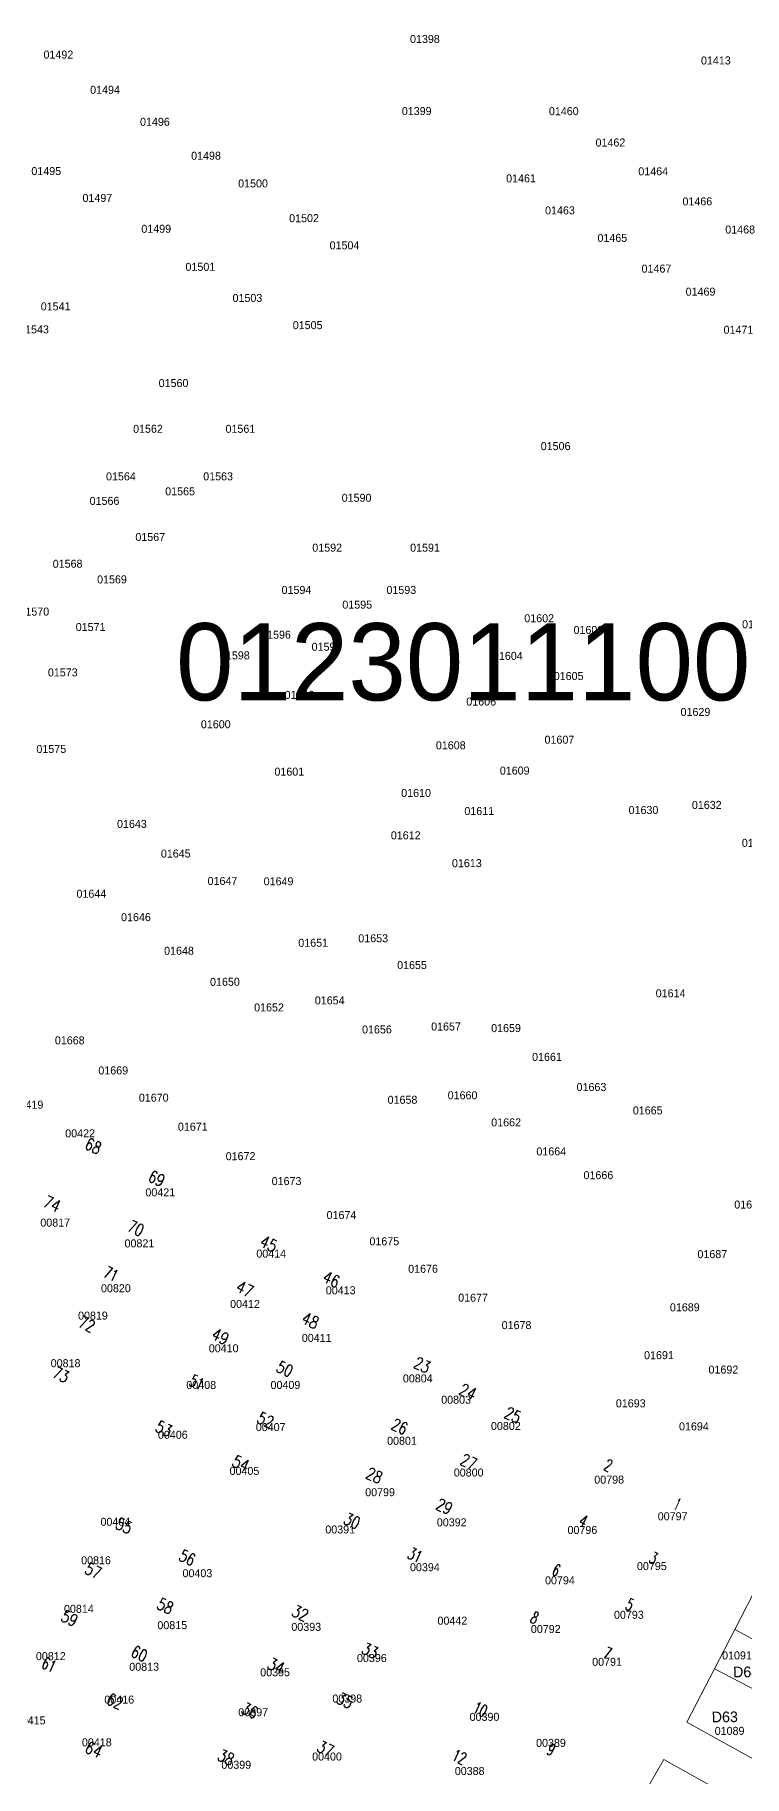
# Model space of a CAD drawing. Header units: metres. Extents: x 245225 to 248406, y 1633796 to 1637634.
# Drawn here: x 247770.7 to 247903.7, y 1634840.9 to 1635167.3 of the extents above; entities that cross this region are included whole.
import ezdxf
from ezdxf.enums import TextEntityAlignment as Align

# ---------------------------------------------------------------- set-up
doc = ezdxf.new("R2010")
doc.units = ezdxf.units.M
doc.header["$MEASUREMENT"] = 0
for name, color, linetype in [('historique_numero_parcelle', 7, 'Continuous'), ('limites_sections', 7, 'Continuous'), ('numero_lot', 7, 'Continuous')]:
    doc.layers.add(name, color=color, linetype=linetype)
doc.layers.add('LIMITES_PARCELLES', color=7, linetype='Continuous', lineweight=0, true_color=0xffffff)
doc.styles.add('Style-FANCY', font='FANCY.shx')
doc.styles.add('Style-STANDARD', font='STANDARD.shx')
doc.styles.add('Style-WORKING', font='WORKING.shx')

msp = doc.modelspace()

# ---------------------------------------------------------------- linework, layer by layer
at = {"layer": 'limites_parcelles'}
for points in [[(247919.505, 1634870.759), (247914.628, 1634861.538), (247901.873, 1634868.387), (247906.599, 1634877.541)], [(247914.628, 1634861.538), (247910.864, 1634854.421), (247898.091, 1634861.061), (247901.873, 1634868.387)], [(247910.864, 1634854.421), (247905.404, 1634844.096), (247892.93, 1634851.063), (247898.091, 1634861.061)], [(247901.313, 1634836.918), (247895.885, 1634827.089), (247882.818, 1634834.025), (247888.564, 1634844.052)]]:
    msp.add_3dface(points, dxfattribs=at)

# ---------------------------------------------------------------- texts
at = {"layer": 'historique_numero_parcelle', "style": 'Style-FANCY'}
for s, p in [('01398', (247843.812136, 1635166.549896)), ('01492', (247775.115917, 1635163.624757)), ('01413', (247898.344688, 1635162.518939)), ('01494', (247783.853001, 1635157.026535)), ('01399', (247842.273969, 1635153.037038)), ('01460', (247869.840976, 1635153.018891)), ('01496', (247793.202366, 1635151.028182)), ('01462', (247878.584755, 1635147.140489)), ('01495', (247772.840139, 1635141.790693)), ('01498', (247802.78459, 1635144.66991)), ('01464', (247886.603172, 1635141.74194)), ('01500', (247811.599233, 1635139.472767)), ('01461', (247861.824792, 1635140.422335)), ('01497', (247782.422363, 1635136.752063)), ('01466', (247894.874536, 1635136.103489)), ('01502', (247821.15579, 1635132.960252)), ('01463', (247869.122309, 1635134.423946)), ('01499', (247793.454755, 1635130.972206)), ('01465', (247878.944089, 1635129.265348)), ('01468', (247902.899649, 1635130.824924)), ('01504', (247828.742151, 1635127.870192)), ('01501', (247801.726492, 1635123.842751)), ('01467', (247887.208757, 1635123.506914)), ('01469', (247895.473425, 1635119.188088)), ('01541', (247774.595383, 1635116.428946)), ('01503', (247810.542622, 1635117.998605)), ('01505', (247821.83168, 1635112.90856)), ('01543', (247770.548231, 1635112.1101)), ('01471', (247902.579189, 1635112.040676)), ('01560', (247796.696892, 1635102.047085)), ('01562', (247791.90578, 1635093.477986)), ('01561', (247809.231156, 1635093.478007)), ('01506', (247868.307873, 1635090.229101)), ('01564', (247786.834193, 1635084.566108)), ('01563', (247805.047116, 1635084.566123)), ('01566', (247783.760889, 1635079.973086)), ('01565', (247797.928892, 1635081.755459)), ('01590', (247831.005337, 1635080.553273)), ('01567', (247792.335391, 1635073.199213)), ('01592', (247825.495558, 1635071.195816)), ('01591', (247843.83049, 1635071.195837)), ('01568', (247776.843612, 1635068.185963)), ('01569', (247785.157519, 1635065.253582)), ('01594', (247819.739527, 1635063.277954)), ('01593', (247839.389783, 1635063.277969)), ('01595', (247831.125115, 1635060.518719)), ('01570', (247770.603643, 1635059.210443)), ('01602', (247865.230641, 1635057.968346)), ('01616', (247906.045939, 1635056.849075)), ('01571', (247781.153017, 1635056.331247)), ('01596', (247815.908707, 1635054.881913)), ('01603', (247874.460865, 1635055.774657)), ('01598', (247808.189499, 1635051.000636)), ('01597', (247825.362423, 1635052.62107)), ('01604', (247859.357276, 1635050.917187)), ('01573', (247775.938294, 1635047.821874)), ('01605', (247870.750198, 1635047.132721)), ('01599', (247820.302965, 1635043.613269)), ('01606', (247854.362639, 1635042.353612)), ('01600', (247804.612073, 1635038.09477)), ('01629', (247894.521683, 1635040.406956)), ('01608', (247848.65486, 1635034.155607)), ('01607', (247869.023372, 1635035.204885)), ('01575', (247773.782294, 1635033.464161)), ('01601', (247818.395448, 1635029.217204)), ('01609', (247860.641021, 1635029.412873)), ('01610', (247842.158057, 1635025.214372)), ('01611', (247854.000543, 1635021.838168)), ('01630', (247884.780569, 1635022.020118)), ('01632', (247896.638572, 1635022.979857)), ('01643', (247788.898006, 1635019.42089)), ('01612', (247840.214723, 1635017.279386)), ('01634', (247906.003877, 1635015.874223)), ('01645', (247797.111341, 1635013.868114)), ('01613', (247851.672737, 1635012.059723)), ('01647', (247805.872231, 1635008.726654)), ('01649', (247816.382122, 1635008.656265)), ('01644', (247781.293975, 1635006.327291)), ('01646', (247789.650895, 1635001.939928)), ('01648', (247797.716341, 1634995.643476)), ('01651', (247822.865749, 1634997.139432)), ('01653', (247834.115934, 1634997.979183)), ('01655', (247841.392436, 1634992.957691)), ('01650', (247806.327484, 1634989.821401)), ('01652', (247814.592152, 1634985.022705)), ('01654', (247825.964347, 1634986.342332)), ('01614', (247889.859881, 1634987.667243)), ('01668', (247777.246605, 1634978.849085)), ('01656', (247834.821768, 1634980.8924)), ('01657', (247847.769992, 1634981.440822)), ('01659', (247859.011995, 1634981.147024)), ('01661', (247866.686702, 1634975.748513)), ('01669', (247785.391495, 1634973.210618)), ('01663', (247875.028986, 1634970.099423)), ('00419', (247769.508266, 1634966.774502)), ('01670', (247792.984989, 1634968.106233)), ('01658', (247839.607991, 1634967.710677)), ('01660', (247850.867104, 1634968.550449)), ('01665', (247885.569432, 1634965.712044)), ('01671', (247800.307696, 1634962.660954)), ('01662', (247859.032598, 1634963.469847)), ('00422', (247779.185394, 1634961.416918)), ('01672', (247809.257318, 1634957.141558)), ('01664', (247867.493398, 1634958.034116)), ('01673', (247817.88132, 1634952.46283)), ('01666', (247876.32943, 1634953.5782)), ('00421', (247794.213219, 1634950.361515)), ('01674', (247828.175514, 1634946.104544)), ('01685', (247904.580129, 1634948.073577)), ('00817', (247774.518101, 1634944.691353)), ('00821', (247790.307053, 1634940.793367)), ('01675', (247836.207324, 1634941.185896)), ('00414', (247815.005431, 1634938.87265)), ('01676', (247843.462971, 1634936.028637)), ('01687', (247897.682211, 1634938.776105)), ('00820', (247785.891229, 1634932.382769)), ('00412', (247810.092266, 1634929.435502)), ('00413', (247828.027266, 1634932.000502)), ('01677', (247852.839862, 1634930.612967)), ('00819', (247781.589101, 1634927.253353)), ('01689', (247892.52321, 1634928.809631)), ('00411', (247823.52709, 1634923.076099)), ('01678', (247860.984752, 1634925.471507)), ('00410', (247806.095266, 1634921.127502)), ('01691', (247887.677623, 1634919.839182)), ('00818', (247776.465101, 1634918.329353)), ('01692', (247899.754031, 1634917.136222)), ('00408', (247801.890394, 1634914.254918)), ('00409', (247817.673394, 1634914.254918)), ('00804', (247842.473394, 1634915.484918)), ('00803', (247849.654229, 1634911.484769)), ('01693', (247882.394194, 1634910.809167)), ('00406', (247796.561394, 1634904.919918)), ('00407', (247814.906394, 1634906.355918)), ('00801', (247839.517053, 1634903.791367)), ('00802', (247858.980229, 1634906.560769)), ('01694', (247894.228388, 1634906.490326)), ('00405', (247809.987394, 1634898.149918)), ('00800', (247852.011229, 1634897.841769)), ('00799', (247835.409229, 1634894.148769)), ('00798', (247878.350229, 1634896.508769)), ('00404', (247785.793559, 1634888.610066)), ('00391', (247827.937053, 1634887.170367)), ('00392', (247848.835229, 1634888.503769)), ('00796', (247873.328229, 1634887.070769)), ('00797', (247890.238229, 1634889.635769)), ('00816', (247782.170101, 1634881.391353)), ('00403', (247801.173394, 1634878.967918)), ('00394', (247843.807394, 1634880.091918)), ('00794', (247869.119394, 1634877.633918)), ('00795', (247886.344229, 1634880.300769)), ('00814', (247778.954266, 1634872.290502)), ('00793', (247882.039229, 1634871.171769)), ('00815', (247796.460101, 1634869.231353)), ('00393', (247821.574229, 1634868.910769)), ('00442', (247848.959559, 1634870.076066)), ('00792', (247866.462229, 1634868.504769)), ('00812', (247773.688101, 1634863.418353)), ('00813', (247791.187101, 1634861.429353)), ('00396', (247833.872229, 1634863.064769)), ('00791', (247877.949053, 1634862.360367)), ('01091', (247902.301925, 1634863.556952)), ('00395', (247815.732229, 1634860.397769)), ('00416', (247786.521266, 1634855.272502)), ('00398', (247829.260229, 1634855.473769)), ('00415', (247769.918266, 1634851.374502)), ('00397', (247811.633229, 1634852.908769)), ('00390', (247854.984229, 1634852.043769)), ('01089', (247900.914101, 1634849.412353)), ('00418', (247782.319266, 1634847.271502)), ('00400', (247825.462394, 1634844.603918)), ('00389', (247867.438229, 1634847.159769)), ('00399', (247808.456229, 1634843.061769)), ('00388', (247852.200229, 1634841.892769))]:
    msp.add_text(s, height=1.499994, rotation=0.1323, dxfattribs=at).set_placement(p, align=Align.MIDDLE_CENTER)
at = {"layer": 'limites_sections', "linetype": 'Continuous', "lineweight": 0, "style": 'Style-FANCY'}
msp.add_text('01230111006', height=14.474253, dxfattribs=at).set_placement((247856.376373, 1635049.809041), align=Align.MIDDLE_CENTER)
at = {"layer": 'numero_lot', "linetype": 'Continuous', "style": 'Style-STANDARD'}
for s, height, width, p in [('68', 2.25, 0.833333, (247780.812892, 1634960.670881)), ('69', 2.25, 0.833333, (247792.689892, 1634954.588881)), ('74', 2.25, 0.885416, (247772.984892, 1634949.858881)), ('70', 2.25, 0.833333, (247788.775892, 1634945.262881)), ('45', 2.25, 0.885416, (247813.591892, 1634942.382881)), ('71', 2.25, 0.708333, (247784.321892, 1634936.612881)), ('47', 2.25, 0.885416, (247809.129892, 1634933.914881)), ('46', 2.25, 0.885416, (247825.349892, 1634935.724881)), ('72', 2.25, 0.833333, (247779.597892, 1634927.287881)), ('48', 2.25, 0.885416, (247821.416892, 1634928.001881)), ('49', 2.25, 0.885416, (247804.538892, 1634924.994881)), ('73', 2.25, 0.833333, (247774.739892, 1634917.826881)), ('50', 2.25, 0.833333, (247816.712892, 1634918.888881)), ('23', 2.25, 0.833333, (247842.443892, 1634919.629881)), ('51', 2.25, 0.708333, (247800.403892, 1634916.287881)), ('24', 2.25, 0.885416, (247850.938892, 1634914.659881)), ('53', 2.25, 0.833333, (247794.038892, 1634907.689881)), ('52', 2.25, 0.833333, (247813.087892, 1634909.311881)), ('26', 2.25, 0.833333, (247838.219892, 1634908.114881)), ('25', 2.25, 0.833333, (247859.445892, 1634910.251881)), ('54', 2.25, 0.885416, (247808.383892, 1634901.202881)), ('27', 2.25, 0.833333, (247851.175892, 1634901.491881)), ('28', 2.25, 0.833333, (247833.495892, 1634898.923881)), ('2', 2.25, 0.666667, (247878.119892, 1634900.449881)), ('29', 2.25, 0.833333, (247846.586892, 1634893.112881)), ('1', 2.25, 0.416664, (247891.261892, 1634893.071881)), ('55', 2.25, 0.833333, (247786.577892, 1634889.484881)), ('30', 2.25, 0.833333, (247829.311892, 1634890.408881)), ('4', 2.25, 0.770832, (247873.338892, 1634890.022881)), ('56', 2.25, 0.833333, (247798.434892, 1634883.515881)), ('31', 2.25, 0.708333, (247841.323892, 1634883.921881)), ('3', 2.249994, 0.666666, (247886.602889, 1634883.071875)), ('57', 2.25, 0.833333, (247780.812892, 1634881.063881)), ('6', 2.25, 0.666667, (247868.383892, 1634880.812881)), ('59', 2.25, 0.833333, (247776.358892, 1634872.143881)), ('58', 2.25, 0.833333, (247794.308892, 1634874.441881)), ('32', 2.25, 0.833333, (247819.594892, 1634873.108881)), ('8', 2.25, 0.666667, (247864.334892, 1634871.892881)), ('5', 2.25, 0.666667, (247882.149892, 1634874.325881)), ('60', 2.25, 0.833333, (247789.449892, 1634865.520881)), ('33', 2.25, 0.833333, (247832.685892, 1634866.080881)), ('7', 2.25, 0.666667, (247877.965892, 1634865.269881)), ('61', 2.25, 0.708333, (247772.714892, 1634863.358881)), ('34', 2.25, 0.885416, (247815.005892, 1634863.242881)), ('62', 2.25, 0.833333, (247784.861892, 1634856.600881)), ('35', 2.25, 0.833333, (247827.962892, 1634856.755881)), ('36', 2.25, 0.833333, (247810.147892, 1634854.862881)), ('10', 2.25, 0.708333, (247853.537892, 1634854.998881)), ('64', 2.25, 0.885416, (247780.812892, 1634847.545881)), ('38', 2.25, 0.833333, (247805.693892, 1634846.077881)), ('37', 2.25, 0.833333, (247824.318892, 1634847.699881)), ('12', 2.25, 0.708333, (247849.623892, 1634846.077881)), ('9', 2.25, 0.666667, (247867.438892, 1634847.158881))]:
    msp.add_text(s, height=height, rotation=335, dxfattribs=dict(at, width=width)).set_placement(p, align=Align.TOP_LEFT)
at = {"layer": 'numero_lot', "linetype": 'Continuous', "style": 'Style-WORKING'}
for s, p in [('D64', (247901.57, 1634859.448688)), ('D63', (247897.57, 1634851.012688))]:
    msp.add_text(s, height=1.999992, rotation=0.512242, dxfattribs=at).set_placement(p)

doc.saveas('drawing.dxf')
